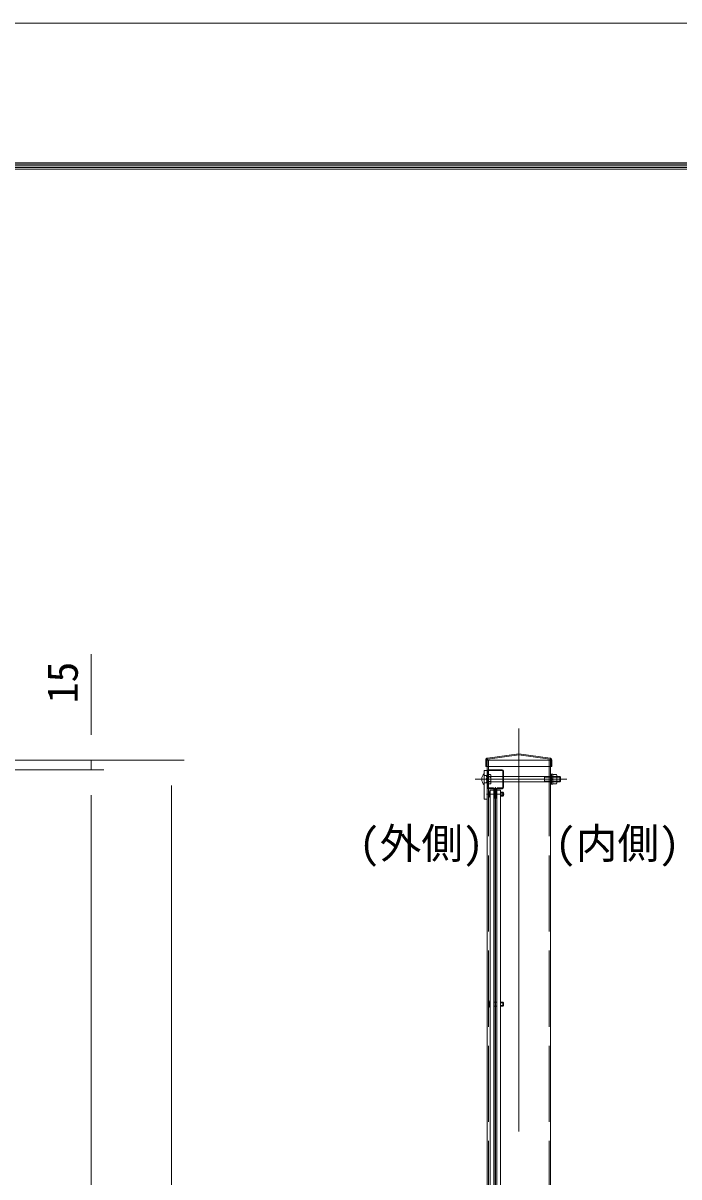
# Model space of a CAD drawing. Units: millimetres, scale not verified. Extents: x -4200 to 4200, y -2970 to 2970.
# Drawn here: x -500 to 534, y 1152 to 2970 of the extents above; entities that cross this region are included whole.
import ezdxf
from ezdxf.enums import TextEntityAlignment as Align

# ---------------------------------------------------------------- set-up
doc = ezdxf.new("R2010")
doc.units = ezdxf.units.MM
doc.header["$LTSCALE"] = 20
doc.linetypes.add('DASHED', pattern=[7.5, 6, -1.5])
doc.linetypes.add('USER1', pattern=[50.8, 31.75, -6.35, 6.35, -6.35])
for name, color, linetype, lineweight in [('0-0_D-TTL', 2, 'Continuous', 18), ('0-4_D-BMK', 2, 'USER1', 13), ('0-6_D-STR1', 1, 'Continuous', 18), ('0-7_D-STR3', 3, 'Continuous', 13), ('0-8_D-STR-DIM', 7, 'Continuous', 9), ('0-B_D-STR2', 7, 'Continuous', 9)]:
    doc.layers.add(name, color=color, linetype=linetype, lineweight=lineweight)
doc.layers.add('0-C_D-STR-TXT', color=7, linetype='Continuous')
doc.styles.add('ＭＳ ゴシック', font='')
doc.styles.get('ＭＳ ゴシック').set_extended_font_data('MS Gothic')

msp = doc.modelspace()

# ---------------------------------------------------------------- linework, layer by layer
at = {"layer": '0-0_D-TTL'}
for points in [[(-4200, 2970), (4200, 2970), (4200, -2970), (-4200, -2970)], [(-3930, 2750), (3930, 2750), (3930, -2750), (-3930, -2750)], [(-3927.5, 2747.5), (3927.5, 2747.5), (3927.5, -2747.5), (-3927.5, -2747.5)], [(-3925, 2745), (3925, 2745), (3925, -2745), (-3925, -2745)], [(-3922.5, 2742.5), (3922.5, 2742.5), (3922.5, -2742.5), (-3922.5, -2742.5)], [(-3920, 2740), (3920, 2740), (3920, -2740), (-3920, -2740)]]:
    msp.add_lwpolyline(points, close=True, dxfattribs=at)
at = {"layer": '0-4_D-BMK'}
for p, q in [((281.46, 1858.74), (281.46, -1215.76)), ((212.96, 1778.74), (356.96, 1778.74)), ((230.36, 1755.24), (258.57, 1755.24))]:
    msp.add_line(p, q, dxfattribs=at)
at = {"layer": '0-6_D-STR1'}
for p, q in [((232.24, 1812.11), (281.46, 1818.74)), ((281.46, 1818.74), (330.69, 1812.11)), ((229.46, 1808.94), (229.46, 1798.74)), ((333.46, 1808.94), (333.46, 1798.74)), ((231.46, 1798.74), (231.46, -1175.76)), ((231.46, 1791.34), (231.46, 1766.14)), ((232.66, 1786.74), (231.46, 1786.74)), ((232.66, 1791.34), (232.66, 1766.14)), ((244.46, 1792.54), (233.86, 1792.54)), ((244.46, 1792.54), (255.06, 1792.54)), ((256.26, 1791.34), (256.26, 1766.14)), ((257.46, 1786.74), (256.26, 1786.74)), ((257.46, 1791.34), (257.46, 1766.14)), ((331.46, 1798.74), (331.46, -1175.76)), ((232.66, 1770.74), (231.46, 1770.74)), ((233.86, 1764.94), (241.06, 1764.94)), ((233.86, 1763.74), (241.06, 1763.74)), ((255.06, 1764.94), (247.86, 1764.94)), ((255.06, 1763.74), (247.86, 1763.74)), ((257.46, 1770.74), (256.26, 1770.74)), ((242.26, 1762.54), (242.26, 1748.74)), ((242.26, 1758.74), (243.46, 1758.74)), ((242.26, 1751.74), (243.46, 1751.74)), ((242.26, 1748.74), (243.46, 1748.74)), ((243.46, 1762.54), (243.46, 1748.74)), ((245.46, 1762.54), (245.46, 1748.74)), ((245.46, 1758.74), (246.66, 1758.74)), ((245.46, 1751.74), (246.66, 1751.74)), ((246.66, 1748.74), (245.46, 1748.74)), ((246.66, 1762.54), (246.66, 1748.74))]:
    msp.add_line(p, q, dxfattribs=at)
at = {"layer": '0-6_D-STR1', "linetype": 'DASHED'}
for p, q in [((231.06, 1798.74), (231.06, 1808.94)), ((233.76, 1808.74), (233.76, -1175.76)), ((329.16, 1808.74), (329.16, -1175.76)), ((331.86, 1808.94), (331.86, 1798.74)), ((229.46, 1798.74), (333.46, 1798.74))]:
    msp.add_line(p, q, dxfattribs=at)
for points in [[(331.46, 1798.74), (331.46, 1808.74), (231.46, 1808.74), (231.46, 1798.74)], [(232.45, 1810.53), (281.46, 1817.13), (330.48, 1810.53)]]:
    msp.add_lwpolyline(points, dxfattribs=at)
at = {"layer": '0-6_D-STR1'}
msp.add_lwpolyline([(255.06, 1793.74), (244.46, 1793.74), (233.86, 1793.74)], dxfattribs=at)
for centre, radius, start, end in [((232.66, 1808.94), 3.2, 97.6668, 180), ((330.26, 1808.94), 3.2, 0, 82.3332), ((233.86, 1791.34), 2.4, 90, 180), ((233.86, 1791.34), 1.2, 90, 180), ((255.06, 1791.34), 2.4, 0, 90), ((255.06, 1791.34), 1.2, 0, 90), ((233.86, 1766.14), 2.4, 180, 270), ((233.86, 1766.14), 1.2, 180, 270), ((241.06, 1762.54), 2.4, 0, 90), ((241.06, 1762.54), 1.2, 0, 90), ((247.86, 1762.54), 2.4, 90, 180), ((247.86, 1762.54), 1.2, 90, 180), ((255.06, 1766.14), 2.4, 270, 0), ((255.06, 1766.14), 1.2, 270, 0)]:
    msp.add_arc(centre, radius, start, end, dxfattribs=at)
at = {"layer": '0-6_D-STR1', "linetype": 'DASHED'}
for centre, start, end in [((232.66, 1808.94), 97.6668, 180), ((330.26, 1808.94), 0, 82.3332)]:
    msp.add_arc(centre, 1.6, start, end, dxfattribs=at)
at = {"layer": '0-7_D-STR3'}
for p, q in [((226.96, 1769.74), (226.96, 1787.74)), ((335.06, 1786.24), (335.06, 1771.24)), ((335.06, 1786.24), (340.86, 1786.24)), ((341.56, 1782.74), (335.06, 1782.74)), ((335.06, 1782.49), (340.86, 1782.49)), ((341.56, 1781.94), (335.06, 1781.94)), ((341.56, 1784.52), (341.56, 1772.97)), ((346.16, 1782.74), (341.56, 1782.74)), ((346.96, 1781.94), (341.56, 1781.94)), ((346.16, 1774.74), (346.16, 1782.74)), ((346.16, 1782.74), (346.96, 1781.94)), ((346.96, 1775.54), (346.96, 1781.94)), ((335.06, 1779.24), (333.06, 1779.24)), ((335.06, 1778.24), (333.06, 1778.24)), ((341.56, 1775.54), (335.06, 1775.54)), ((335.06, 1774.99), (340.86, 1774.99)), ((341.56, 1774.74), (335.06, 1774.74)), ((335.06, 1771.24), (340.86, 1771.24)), ((346.96, 1775.54), (341.56, 1775.54)), ((346.16, 1774.74), (341.56, 1774.74)), ((346.16, 1774.74), (346.96, 1775.54)), ((235.46, 1759.57), (235.46, 1750.91)), ((252.66, 1758.24), (256.46, 1758.24)), ((252.66, 1753.24), (257.46, 1753.24)), ((252.66, 1752.24), (256.46, 1752.24)), ((256.46, 1758.24), (256.46, 1752.24)), ((257.46, 1757.24), (256.46, 1758.24)), ((257.46, 1753.24), (256.46, 1752.24)), ((235.46, 1428.57), (235.46, 1419.91)), ((242.26, 1427.24), (244.26, 1427.24)), ((242.26, 1421.24), (244.26, 1421.24)), ((246.66, 1427.24), (244.66, 1427.24)), ((246.66, 1421.24), (244.66, 1421.24)), ((252.66, 1427.24), (256.46, 1427.24)), ((252.66, 1422.24), (257.46, 1422.24)), ((252.66, 1421.24), (256.46, 1421.24)), ((256.46, 1427.24), (256.46, 1421.24)), ((257.46, 1426.24), (256.46, 1427.24)), ((257.46, 1422.24), (256.46, 1421.24))]:
    msp.add_line(p, q, dxfattribs=at)
at = {"layer": '0-7_D-STR3', "linetype": 'DASHED'}
for p, q in [((226.96, 1784.39), (230.36, 1784.39)), ((230.36, 1784.39), (230.96, 1783.35)), ((230.96, 1774.13), (230.96, 1783.35)), ((230.96, 1782.74), (341.56, 1782.74)), ((230.96, 1782.74), (233.16, 1781.94)), ((232.66, 1786.24), (236.76, 1786.24)), ((232.66, 1782.49), (236.76, 1782.49)), ((233.16, 1774.74), (233.16, 1782.74)), ((237.46, 1784.51), (237.46, 1772.97)), ((321.96, 1774.74), (321.96, 1782.74)), ((321.96, 1781.94), (335.06, 1781.94)), ((226.96, 1773.09), (230.36, 1773.09)), ((230.36, 1773.09), (230.96, 1774.13)), ((230.96, 1774.74), (233.16, 1775.54)), ((230.96, 1774.74), (341.56, 1774.74)), ((232.66, 1774.99), (236.76, 1774.99)), ((232.66, 1771.24), (236.76, 1771.24)), ((321.96, 1775.54), (335.06, 1775.54))]:
    msp.add_line(p, q, dxfattribs=at)
at = {"layer": '0-7_D-STR3'}
for points in [[(231.46, 1747.24), (226.96, 1747.24), (226.96, 1792.24), (231.46, 1792.24)], [(331.46, 1786.74), (333.06, 1786.74), (333.06, 1770.74), (331.46, 1770.74)], [(333.06, 1771.04), (333.06, 1786.44), (335.06, 1786.44), (335.06, 1771.04)], [(236.27, 1086.99), (236.27, 1761.49), (242.26, 1761.49), (242.26, 1086.99)], [(252.66, 1086.99), (252.66, 1761.49), (246.66, 1761.49), (246.66, 1086.99)]]:
    msp.add_lwpolyline(points, close=True, dxfattribs=at)
for points in [[(252.66, 1757.24), (257.46, 1757.24), (257.46, 1753.24)], [(252.66, 1426.24), (257.46, 1426.24), (257.46, 1422.24)]]:
    msp.add_lwpolyline(points, dxfattribs=at)
for centre, radius, start, end in [((235.09, 1778.74), 12.12, 132.07502, 227.92498), ((338.72, 1784.37), 2.85, 318.83491, 41.16509), ((331.17, 1778.74), 10.39, 338.85295, 21.14705), ((338.72, 1773.12), 2.85, 318.86505, 41.13495), ((237.1, 1759.57), 1.64, 120.65597, 239.34403), ((241.04, 1755.24), 5.58, 148.86338, 211.13662), ((237.1, 1750.91), 1.64, 120.65597, 239.34403), ((237.1, 1428.57), 1.64, 120.65597, 239.34403), ((241.04, 1424.24), 5.58, 148.86338, 211.13662), ((237.1, 1419.91), 1.64, 120.65597, 239.34403)]:
    msp.add_arc(centre, radius, start, end, dxfattribs=at)
at = {"layer": '0-7_D-STR3', "linetype": 'DASHED'}
for centre, radius, start, end in [((223.96, 1781.57), 7, 336.18668, 23.81332), ((234.62, 1784.36), 2.85, 318.83491, 41.16509), ((227.07, 1778.74), 10.39, 338.85295, 21.14705), ((224.01, 1775.92), 6.95, 336.0128, 23.9872), ((234.62, 1773.11), 2.85, 318.86505, 41.13495)]:
    msp.add_arc(centre, radius, start, end, dxfattribs=at)
at = {"layer": '0-8_D-STR-DIM'}
for p, q in [((-392.2, 1848.74), (-392.2, 1975.56)), ((-1225.4, 1808.74), (-372.2, 1808.74)), ((-1225.4, 1808.74), (-245.61, 1808.74)), ((-392.2, 1793.74), (-392.2, 1808.74)), ((-775.4, 1793.74), (-372.2, 1793.74)), ((-775.4, 1793.74), (-372.2, 1793.74)), ((-265.61, -1135.76), (-265.61, 1768.74)), ((-392.2, -635.76), (-392.2, 1753.74)), ((-392.2, 1753.74), (-392.2, 1713.74))]:
    msp.add_line(p, q, dxfattribs=at)
at = {"layer": '0-B_D-STR2'}
msp.add_lwpolyline([(244.26, 1083.99), (244.26, 1765.49), (244.66, 1765.49), (244.66, 1083.99)], dxfattribs=at)

# ---------------------------------------------------------------- texts
at = {"layer": '0-8_D-STR-DIM', "style": 'ＭＳ ゴシック'}
msp.add_text('15', height=48.09, rotation=90, dxfattribs=at).set_placement((-398.95, 1898.4), align=Align.BOTTOM_LEFT)
at = {"layer": '0-C_D-STR-TXT', "style": 'ＭＳ ゴシック'}
for s, p in [('(外側)', (29.6, 1639.2)), ('(内側)', (338.63, 1639.2))]:
    msp.add_text(s, height=48.09, dxfattribs=at).set_placement(p, align=Align.BOTTOM_LEFT)

doc.saveas('drawing.dxf')
